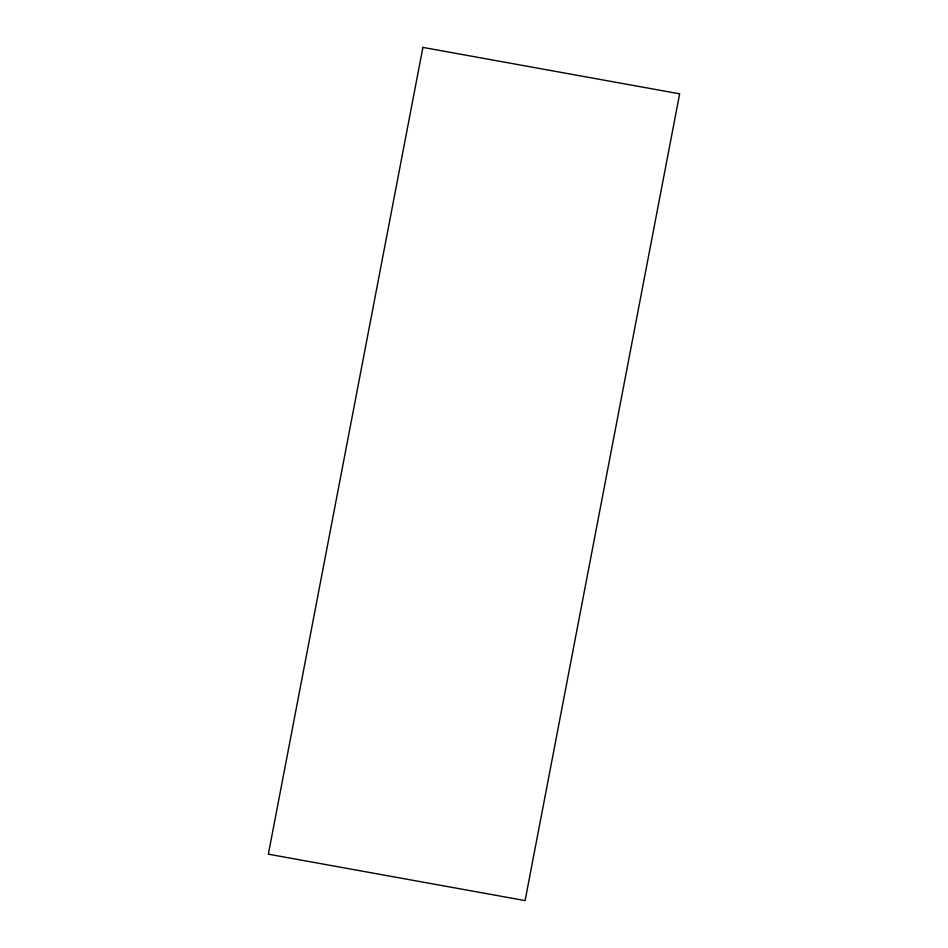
<?xml version="1.0" encoding="UTF-8"?>
<svg xmlns="http://www.w3.org/2000/svg" width="948" height="948" viewBox="0 0 948 948"><rect width="100%" height="100%" fill="white"/><g stroke="black" fill="none" stroke-linecap="round" stroke-linejoin="round"><path stroke-width="1.42" d="M422.903 47.4L268.355 854.172L525.097 900.6L679.645 93.828L422.903 47.4"/></g></svg>
